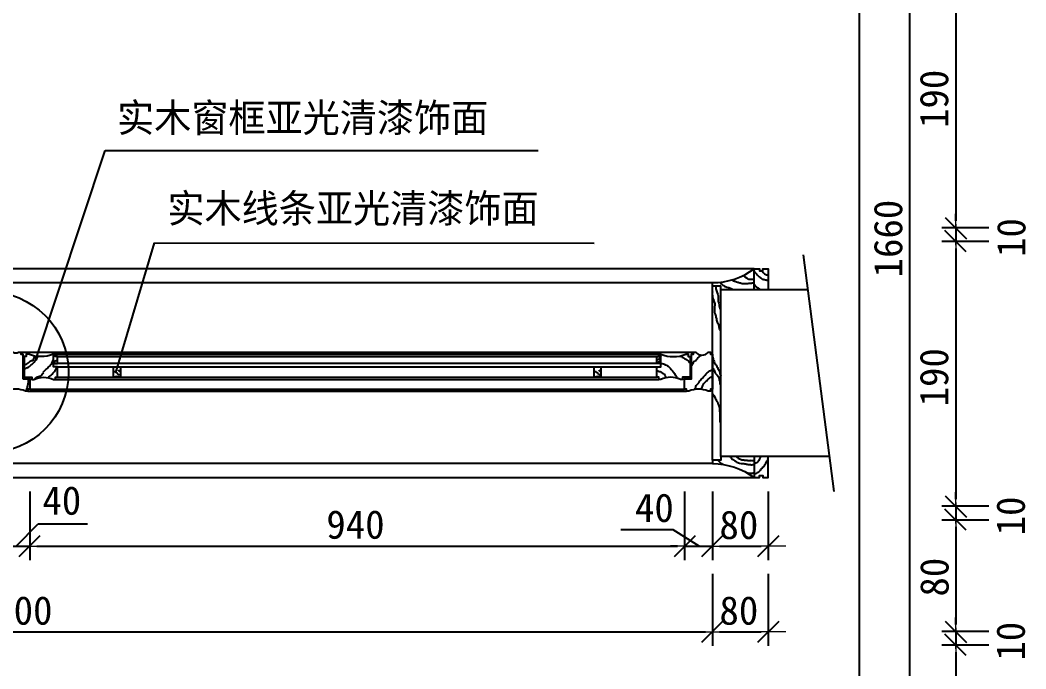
# Model space of a CAD drawing. Header units: metres. Extents: x 1401 to 5183, y 498 to 5304.
# Drawn here: x 2864 to 4308, y 2024 to 2957 of the extents above; entities that cross this region are included whole.
import ezdxf

# ---------------------------------------------------------------- set-up
doc = ezdxf.new("R2010")
doc.units = ezdxf.units.M
for name, color, linetype in [('2', 2, 'Continuous'), ('3', 3, 'Continuous'), ('4', 4, 'Continuous'), ('7', 7, 'Continuous'), ('BH', 3, 'Continuous'), ('DIM', 3, 'Continuous'), ('TEXT', 3, 'Continuous')]:
    doc.layers.add(name, color=color, linetype=linetype)
doc.dimstyles.get("Standard").update_dxf_attribs({"dimtxt": 2.5, "dimasz": 2.5, "dimexe": 1.25, "dimexo": 0.625, "dimtad": 1, "dimcen": 2.5, "dimazin": 3, "dimtfac": 1, "dimtmove": 0, "dimatfit": 3})

# ---------------------------------------------------------------- blocks, each defined once
blk = doc.blocks.new('_DOT')
at = {"color": 0, "linetype": 'ByBlock', "lineweight": 15}
blk.add_line((2.52, 0), (-1, 0), dxfattribs=at)
blk.add_lwpolyline([(-1.46, -1.49), (1.58, 1.55)])

msp = doc.modelspace()

# ---------------------------------------------------------------- hatches: boundary and pattern name
at = {"layer": 'BH'}
h = msp.add_hatch(dxfattribs=at)
h.set_pattern_fill('AR-CONC', scale=20)
h.paths.add_polyline_path([(3994.82, 2569.33), (3887.82, 2569.33), (3887.85, 2569.3), (3887.8, 2569.33), (3870.05, 2569.33), (3870.05, 2329.33), (4025.85, 2329.33)])
h = msp.add_hatch(dxfattribs=at)
h.set_pattern_fill('ANSI31', scale=1000)
h.paths.add_polyline_path([(3870.05, 2329.33), (4025.85, 2329.33), (3994.82, 2569.33), (3887.82, 2569.33), (3887.85, 2569.3), (3887.8, 2569.33), (3870.05, 2569.33)])

# ---------------------------------------------------------------- linework, layer by layer
for p, q in [((2858.56, 2200.8), (2889.92, 2233.03)), ((2889.92, 2233.03), (2960.69, 2233.03)), ((3801.86, 2223.95), (3726.62, 2223.95)), ((3838.93, 2200.53), (3801.86, 2223.95))]:
    msp.add_line(p, q)
at = {"layer": '2'}
msp.add_lwpolyline([(4025.85, 2329.33), (3870.05, 2329.33), (3870.05, 2569.33), (3994.82, 2569.33)], dxfattribs=at)
at = {"layer": '3'}
for p, q in [((2918.05, 2473.33), (3778.05, 2473.33)), ((2918.05, 2443.33), (3778.05, 2443.33)), ((2878.05, 2426.33), (3818.05, 2426.33))]:
    msp.add_line(p, q, dxfattribs=at)
at = {"layer": '4'}
for p, q in [((3918.05, 2599.33), (1798.05, 2599.33)), ((3918.05, 2569.33), (3918.05, 2599.33)), ((3858.05, 2324.33), (3858.05, 2574.33)), ((2865.05, 2479.33), (3831.05, 2479.33)), ((2875.05, 2423.33), (3821.05, 2423.33)), ((3918.05, 2329.33), (3918.05, 2299.33)), ((1798.05, 2299.33), (3918.05, 2299.33))]:
    msp.add_line(p, q, dxfattribs=at)
for points in [[(3870.05, 2569.33), (3870.05, 2574.33), (3858.05, 2574.33), (3858.05, 2579.33, 0.16), (3918.05, 2599.33), (3925.55, 2599.33), (3925.55, 2596.33), (3930.55, 2596.33), (3930.55, 2599.33), (3938.05, 2599.33), (3938.05, 2569.33)], [(2912.05, 2463.33), (2918.05, 2463.33), (2918.05, 2473.33), (2915.05, 2473.33), (2915.05, 2476.33), (2912.05, 2476.33, -0.18), (2876.05, 2476.33), (2873.05, 2476.33), (2873.05, 2473.33), (2873.05, 2473.33), (2870.05, 2473.33), (2870.05, 2443.33), (2881.05, 2443.33), (2881.05, 2440.33), (2884.05, 2440.33, -0.22), (2912.05, 2440.33), (2915.05, 2440.33), (2915.05, 2443.33), (2918.05, 2443.33), (2918.05, 2458.33), (2912.05, 2458.33), (2912.05, 2476.33)], [(3784.05, 2463.33), (3778.05, 2463.33), (3778.05, 2473.33), (3781.05, 2473.33), (3781.05, 2476.33), (3784.05, 2476.33, 0.18), (3820.05, 2476.33), (3823.05, 2476.33), (3823.05, 2473.33), (3823.05, 2473.33), (3826.05, 2473.33), (3826.05, 2443.33), (3815.05, 2443.33), (3815.05, 2440.33), (3812.05, 2440.33, 0.22), (3784.05, 2440.33), (3781.05, 2440.33), (3781.05, 2443.33), (3778.05, 2443.33), (3778.05, 2458.33), (3784.05, 2458.33), (3784.05, 2476.33)], [(3870.05, 2329.33), (3870.05, 2324.33), (3858.05, 2324.33), (3858.05, 2319.33, -0.16), (3918.05, 2299.33), (3925.55, 2299.33), (3925.55, 2302.33), (3930.55, 2302.33), (3930.55, 2299.33), (3938.05, 2299.33), (3938.05, 2329.33)]]:
    msp.add_lwpolyline(points, format="xyb", dxfattribs=at)
for points in [[(2868.05, 2441.33), (2878.05, 2441.33), (2878.05, 2426.33), (2875.05, 2426.33), (2875.05, 2423.33), (2872.05, 2423.33, 0.21), (2844.05, 2423.33), (2841.05, 2423.33), (2841.05, 2426.33), (2838.05, 2426.33), (2838.05, 2441.33), (2848.05, 2441.33), (2848.05, 2476.33), (2851.05, 2476.33), (2851.05, 2479.33), (2854.05, 2479.33, 0.24), (2862.05, 2479.33), (2865.05, 2479.33), (2865.05, 2476.33), (2868.05, 2476.33)], [(3852.05, 2423.33, 0.21), (3824.05, 2423.33), (3821.05, 2423.33), (3821.05, 2426.33), (3818.05, 2426.33), (3818.05, 2441.33), (3828.05, 2441.33), (3828.05, 2476.33), (3831.05, 2476.33), (3831.05, 2479.33), (3834.05, 2479.33, 0.46), (3852.05, 2479.33), (3855.05, 2479.33), (3855.05, 2476.33), (3858.05, 2476.33), (3858.05, 2426.33), (3855.05, 2426.33), (3855.05, 2423.33)], [(3008.05, 2458.33), (3008.05, 2443.33, 0.2), (2998.05, 2443.33), (2998.05, 2458.33)], [(3698.05, 2458.33), (3698.05, 2443.33, 0.2), (3688.05, 2443.33), (3688.05, 2458.33)]]:
    msp.add_lwpolyline(points, format="xyb", close=True, dxfattribs=at)
at = {"layer": '7'}
for p, q in [((1858.05, 2579.33), (3858.05, 2579.33)), ((2915.05, 2476.33), (3781.05, 2476.33)), ((3778.05, 2463.33), (2918.05, 2463.33)), ((2918.05, 2458.33), (3778.05, 2458.33)), ((2915.05, 2440.33), (3781.05, 2440.33)), ((3858.05, 2319.33), (1858.05, 2319.33))]:
    msp.add_line(p, q, dxfattribs=at)
at = {"layer": 'BH'}
for p, q in [((3902.69, 2589.75), (3903.36, 2588.74)), ((3903.36, 2588.74), (3904.49, 2587.73)), ((3904.49, 2587.73), (3906.96, 2586.16)), ((3906.96, 2586.16), (3907.97, 2585.59)), ((3907.97, 2585.59), (3908.99, 2584.92)), ((3908.99, 2584.92), (3910.11, 2584.47)), ((3917.98, 2596.04), (3918.54, 2595.03)), ((3918.54, 2595.03), (3919.44, 2594.02)), ((3919.44, 2594.02), (3920.34, 2592.9)), ((3920.34, 2592.9), (3921.13, 2591.89)), ((3921.13, 2591.89), (3922.14, 2590.76)), ((3922.14, 2590.76), (3923.27, 2589.53)), ((3923.27, 2589.53), (3924.28, 2588.52)), ((3924.28, 2588.52), (3925.29, 2587.73)), ((3925.29, 2587.73), (3926.41, 2586.83)), ((3926.41, 2586.83), (3927.43, 2586.16)), ((3927.43, 2586.16), (3928.55, 2585.26)), ((3928.55, 2585.26), (3929.68, 2584.47)), ((3929.45, 2596.16), (3929.9, 2595.15)), ((3929.9, 2595.15), (3930.8, 2594.13)), ((3930.8, 2594.13), (3931.81, 2593.01)), ((3931.81, 2593.01), (3932.82, 2592.22)), ((3932.82, 2592.22), (3933.84, 2591.66)), ((3933.84, 2591.66), (3934.85, 2591.21)), ((3934.85, 2591.21), (3935.86, 2590.65)), ((3935.86, 2590.65), (3936.87, 2590.43)), ((3936.87, 2590.43), (3937.88, 2590.2)), ((3937.88, 2590.2), (3938.11, 2589.98)), ((3863.05, 2574.33), (3863.05, 2570.29)), ((3863.05, 2570.29), (3864.4, 2566.24)), ((3868.51, 2579.86), (3869.41, 2578.85)), ((3869.41, 2578.85), (3870.53, 2577.84)), ((3870.53, 2577.84), (3871.88, 2576.72)), ((3871.88, 2576.72), (3873.01, 2575.93)), ((3873.01, 2575.93), (3874.13, 2575.14)), ((3874.13, 2575.14), (3875.25, 2574.47)), ((3875.25, 2574.47), (3876.49, 2573.68)), ((3876.49, 2573.68), (3877.73, 2573.35)), ((3877.73, 2573.35), (3878.74, 2573.01)), ((3878.74, 2573.01), (3880.76, 2572.34)), ((3880.76, 2572.34), (3881.78, 2572.22)), ((3881.78, 2572.22), (3882.79, 2572)), ((3882.79, 2572), (3883.8, 2571.44)), ((3883.8, 2571.44), (3884.81, 2571.1)), ((3884.81, 2571.1), (3885.82, 2570.54)), ((3885.82, 2570.54), (3886.84, 2569.86)), ((3886.05, 2583.35), (3887.17, 2582.45)), ((3887.17, 2582.45), (3888.18, 2582)), ((3888.18, 2582), (3889.76, 2581.66)), ((3889.76, 2581.66), (3890.77, 2581.21)), ((3890.77, 2581.21), (3891.78, 2580.76)), ((3891.78, 2580.76), (3892.79, 2580.43)), ((3892.79, 2580.43), (3893.81, 2580.2)), ((3893.81, 2580.2), (3894.82, 2579.98)), ((3894.82, 2579.98), (3896.17, 2579.41)), ((3896.17, 2579.41), (3897.4, 2579.08)), ((3897.4, 2579.08), (3898.53, 2578.85)), ((3898.53, 2578.85), (3899.54, 2578.52)), ((3899.54, 2578.52), (3900.67, 2578.29)), ((3900.67, 2578.29), (3902.01, 2578.18)), ((3902.01, 2578.18), (3904.15, 2578.18)), ((3904.15, 2578.18), (3905.5, 2578.07)), ((3905.5, 2578.07), (3907.64, 2578.07)), ((3907.64, 2578.07), (3908.76, 2578.29)), ((3908.76, 2578.29), (3910.22, 2578.52)), ((3910.11, 2584.47), (3911.12, 2584.25)), ((3910.22, 2578.52), (3911.57, 2578.63)), ((3911.12, 2584.25), (3915.17, 2584.25)), ((3911.57, 2578.63), (3912.92, 2578.74)), ((3912.92, 2578.74), (3914.05, 2578.74)), ((3914.05, 2578.74), (3915.17, 2578.97)), ((3915.17, 2584.25), (3916.18, 2584.36)), ((3915.17, 2578.97), (3916.18, 2579.08)), ((3916.18, 2584.36), (3917.98, 2584.36)), ((3916.18, 2579.08), (3917.19, 2579.19)), ((3917.98, 2577.06), (3918.88, 2575.93)), ((3918.88, 2575.93), (3919.56, 2574.92)), ((3919.56, 2574.92), (3920.46, 2573.91)), ((3920.46, 2573.91), (3921.47, 2573.12)), ((3921.47, 2573.12), (3922.48, 2572.34)), ((3922.48, 2572.34), (3923.49, 2571.66)), ((3923.49, 2571.66), (3924.5, 2570.99)), ((3924.5, 2570.99), (3925.51, 2570.2)), ((3925.51, 2570.2), (3926.53, 2569.64)), ((3929.68, 2584.47), (3930.8, 2584.13)), ((3930.8, 2584.13), (3931.81, 2583.91)), ((3931.81, 2583.91), (3932.94, 2583.68)), ((3932.94, 2583.68), (3934.06, 2583.46)), ((3934.06, 2583.46), (3935.18, 2583.35)), ((3935.18, 2583.35), (3936.2, 2583.12)), ((3936.2, 2583.12), (3937.21, 2582.9)), ((3937.21, 2582.9), (3938, 2582.67)), ((3858.1, 2566.24), (3857.65, 2564.44)), ((3857.65, 2564.44), (3857.65, 2561.74)), ((3857.65, 2561.74), (3858.1, 2560.39)), ((3858.1, 2560.39), (3858.1, 2559.04)), ((3858.1, 2559.04), (3858.55, 2557.24)), ((3858.55, 2557.24), (3859.45, 2555.45)), ((3864.4, 2566.24), (3864.85, 2564.89)), ((3864.85, 2564.89), (3865.75, 2562.19)), ((3865.75, 2562.19), (3866.2, 2560.39)), ((3866.2, 2560.39), (3866.2, 2552.75)), ((3886.84, 2569.86), (3887.85, 2569.3)), ((3887.85, 2569.3), (3887.96, 2569.19)), ((3926.53, 2569.64), (3926.75, 2569.41)), ((3859.45, 2555.45), (3859.45, 2554.1)), ((3859.45, 2554.1), (3861.25, 2550.5)), ((3861.25, 2550.5), (3861.7, 2549.15)), ((3861.7, 2546.45), (3861.25, 2544.65)), ((3861.25, 2544.65), (3861.25, 2537.01)), ((3861.7, 2549.15), (3861.7, 2546.45)), ((3866.2, 2552.75), (3866.65, 2550.95)), ((3866.65, 2550.95), (3867.1, 2549.6)), ((3867.1, 2549.6), (3867.55, 2547.8)), ((3867.55, 2547.8), (3867.55, 2546.45)), ((3867.55, 2546.45), (3868.9, 2542.41)), ((3868.9, 2542.41), (3869.35, 2541.06)), ((3861.25, 2537.01), (3861.7, 2535.21)), ((3861.7, 2535.21), (3862.15, 2533.86)), ((3862.15, 2533.86), (3863.05, 2531.16)), ((3863.05, 2531.16), (3863.05, 2529.81)), ((3863.05, 2529.81), (3863.95, 2527.12)), ((3863.95, 2527.12), (3863.95, 2525.32)), ((3863.95, 2525.32), (3864.85, 2522.62)), ((3864.85, 2522.62), (3865.75, 2521.27)), ((3865.75, 2521.27), (3866.2, 2519.92)), ((3866.2, 2519.92), (3866.65, 2518.57)), ((3866.65, 2518.57), (3867.1, 2517.22)), ((3867.1, 2517.22), (3867.1, 2515.87)), ((3867.1, 2515.87), (3867.55, 2514.52)), ((3867.55, 2514.52), (3867.55, 2513.17)), ((3867.55, 2513.17), (3868, 2511.83)), ((3868, 2511.83), (3869.35, 2510.93)), ((3869.35, 2510.93), (3869.8, 2509.58)), ((2883.18, 2468.73), (2883.5, 2469.85)), ((2883.5, 2469.85), (2884.14, 2470.97)), ((2884.14, 2470.97), (2884.94, 2472.08)), ((2884.94, 2472.08), (2885.58, 2473.2)), ((2885.58, 2473.2), (2885.9, 2473.52)), ((2887.01, 2468.57), (2887.97, 2469.85)), ((2887.97, 2469.85), (2888.77, 2471.13)), ((2888.77, 2471.13), (2889.41, 2472.24)), ((2889.41, 2472.24), (2889.89, 2473.36)), ((2889.89, 2473.36), (2889.89, 2473.52)), ((2912.81, 2473.04), (2912.01, 2472.24)), ((2913.93, 2473.68), (2912.81, 2473.04)), ((2915.05, 2474.16), (2913.93, 2473.68)), ((3780.78, 2469.25), (3779.62, 2468.48)), ((3781.95, 2470.22), (3780.78, 2469.25)), ((3782.72, 2471.38), (3781.95, 2470.22)), ((3783.3, 2472.54), (3782.72, 2471.38)), ((3784.08, 2473.71), (3783.3, 2472.54)), ((3812.12, 2473.9), (3813.29, 2473.13)), ((3813.29, 2473.13), (3814.64, 2472.35)), ((3814.64, 2472.35), (3815.81, 2471.77)), ((3815.81, 2471.77), (3817.16, 2470.99)), ((3817.16, 2470.99), (3818.52, 2470.03)), ((3818.52, 2470.03), (3819.68, 2469.44)), ((3819.68, 2469.44), (3820.85, 2468.86)), ((3835.19, 2468.67), (3836.16, 2470.03)), ((3836.16, 2470.03), (3837.32, 2471.19)), ((3837.32, 2471.19), (3838.48, 2472.35)), ((3838.48, 2472.35), (3839.65, 2473.13)), ((3839.65, 2473.13), (3840.81, 2474.29)), ((3840.81, 2474.29), (3841.97, 2475.06)), ((3841.97, 2475.06), (3842.36, 2475.26)), ((3858.1, 2474.5), (3858.1, 2472.7)), ((3858.1, 2472.7), (3859, 2470)), ((3859, 2470), (3859, 2468.66)), ((2869.92, 2454.68), (2871.04, 2455)), ((2870.08, 2461.39), (2871.2, 2461.71)), ((2871.04, 2455), (2872.32, 2455.96)), ((2871.2, 2461.71), (2873.43, 2462.18)), ((2872.32, 2455.96), (2873.75, 2456.92)), ((2873.43, 2462.18), (2874.71, 2462.98)), ((2873.75, 2456.92), (2874.87, 2457.4)), ((2874.71, 2462.98), (2875.99, 2464.26)), ((2874.87, 2457.4), (2875.99, 2458.03)), ((2875.99, 2464.26), (2877.11, 2465.22)), ((2875.99, 2458.03), (2877.43, 2458.99)), ((2877.11, 2465.22), (2878.39, 2466.5)), ((2877.43, 2458.99), (2878.55, 2459.95)), ((2878.39, 2466.5), (2880.62, 2467.29)), ((2878.55, 2459.95), (2879.67, 2460.75)), ((2879.67, 2460.75), (2880.78, 2461.71)), ((2880.62, 2467.29), (2882.22, 2467.61)), ((2880.78, 2461.71), (2881.9, 2462.82)), ((2881.9, 2462.82), (2883.18, 2463.94)), ((2882.22, 2467.61), (2883.18, 2468.73)), ((2883.18, 2463.94), (2884.14, 2465.22)), ((2884.14, 2465.22), (2885.26, 2466.34)), ((2885.26, 2466.34), (2886.22, 2467.45)), ((2886.22, 2467.45), (2887.01, 2468.57)), ((2901.15, 2454.36), (2902.27, 2455.32)), ((2902.27, 2455.32), (2903.39, 2456.28)), ((2903.39, 2456.28), (2904.66, 2457.71)), ((2904.66, 2457.71), (2905.78, 2458.83)), ((2905.78, 2458.83), (2906.74, 2459.95)), ((2906.74, 2459.95), (2907.54, 2461.07)), ((2907.54, 2461.07), (2908.66, 2462.34)), ((2908.66, 2462.34), (2909.46, 2463.46)), ((2909.46, 2463.46), (2910.1, 2464.58)), ((2910.1, 2464.58), (2910.74, 2465.7)), ((2910.74, 2465.7), (2911.05, 2466.81)), ((2911.05, 2466.81), (2911.69, 2467.93)), ((2911.69, 2467.93), (2912.01, 2468.57)), ((2912.97, 2464.1), (2912.65, 2463.14)), ((2913.61, 2465.22), (2912.97, 2464.1)), ((2914.57, 2466.34), (2913.61, 2465.22)), ((2915.69, 2467.13), (2914.57, 2466.34)), ((2914.89, 2454.04), (2915.69, 2455.16)), ((2916.81, 2468.09), (2915.69, 2467.13)), ((2915.69, 2455.16), (2916.17, 2456.28)), ((2916.17, 2456.28), (2916.65, 2457.4)), ((2916.65, 2457.4), (2916.81, 2458.35)), ((2917.92, 2469.05), (2916.81, 2468.09)), ((3778.46, 2464.41), (3777.88, 2464.41)), ((3778.46, 2468.09), (3778.26, 2467.9)), ((3779.62, 2468.48), (3778.46, 2468.09)), ((3779.62, 2464.8), (3778.46, 2464.41)), ((3780.78, 2465.57), (3779.62, 2464.8)), ((3781.95, 2466.54), (3780.78, 2465.57)), ((3782.72, 2467.7), (3781.95, 2466.54)), ((3783.88, 2468.86), (3782.72, 2467.7)), ((3784.47, 2463.25), (3786.02, 2463.05)), ((3786.02, 2463.05), (3787.57, 2462.67)), ((3787.57, 2462.67), (3789.12, 2462.28)), ((3789.12, 2462.28), (3790.28, 2462.08)), ((3790.28, 2462.08), (3789.64, 2461.7)), ((3789.64, 2461.7), (3790.8, 2461.12)), ((3790.8, 2461.12), (3792.16, 2460.53)), ((3792.16, 2460.53), (3793.32, 2459.76)), ((3793.32, 2459.76), (3794.48, 2459.18)), ((3794.48, 2459.18), (3795.65, 2458.21)), ((3795.65, 2458.21), (3796.81, 2457.05)), ((3796.81, 2457.05), (3797.97, 2455.89)), ((3797.97, 2455.89), (3798.94, 2454.72)), ((3798.94, 2454.72), (3800.88, 2452.4)), ((3820.85, 2468.86), (3822.01, 2468.09)), ((3822.01, 2468.09), (3823.17, 2467.12)), ((3823.17, 2467.12), (3824.14, 2465.96)), ((3824.14, 2465.96), (3825.11, 2464.8)), ((3825.11, 2464.8), (3826.08, 2463.63)), ((3828.41, 2460.73), (3829.96, 2463.05)), ((3829.96, 2463.05), (3830.93, 2464.41)), ((3830.93, 2464.41), (3831.7, 2466.35)), ((3831.7, 2466.35), (3833.64, 2467.12)), ((3833.64, 2467.12), (3835.19, 2468.67)), ((3858.1, 2458.76), (3858.1, 2457.41)), ((3858.1, 2457.41), (3859, 2456.06)), ((3859, 2468.66), (3859.9, 2467.31)), ((3859, 2456.06), (3859.45, 2454.71)), ((3859.45, 2454.71), (3860.35, 2453.37)), ((3859.9, 2467.31), (3860.35, 2465.96)), ((3860.35, 2465.96), (3861.25, 2464.16)), ((3861.25, 2464.16), (3862.15, 2462.81)), ((3862.15, 2462.81), (3862.6, 2461.46)), ((3862.6, 2461.46), (3863.95, 2460.11)), ((3863.95, 2460.11), (3864.4, 2458.76)), ((3864.4, 2458.76), (3865.3, 2457.41)), ((3865.3, 2457.41), (3865.75, 2456.06)), ((3865.75, 2456.06), (3866.65, 2454.71)), ((3866.65, 2454.71), (3867.55, 2452.92)), ((2875.67, 2441.27), (2875.67, 2438.88)), ((2885.1, 2440.95), (2886.22, 2441.91)), ((2886.22, 2441.91), (2887.65, 2443.03)), ((2887.65, 2443.03), (2888.93, 2443.83)), ((2888.93, 2443.83), (2890.53, 2444.46)), ((2890.53, 2444.46), (2892.13, 2444.94)), ((2892.13, 2444.94), (2893.72, 2445.26)), ((2893.72, 2445.26), (2894.84, 2446.54)), ((2894.84, 2446.54), (2895.8, 2447.66)), ((2895.8, 2447.66), (2897.08, 2448.77)), ((2897.08, 2448.77), (2898.2, 2449.73)), ((2897.48, 2450.69), (2898.59, 2451.97)), ((2898.2, 2449.73), (2897.48, 2450.69)), ((2898.59, 2451.97), (2899.87, 2453.24)), ((2899.87, 2453.24), (2901.15, 2454.36)), ((2904.19, 2442.87), (2905.46, 2443.98)), ((2905.46, 2443.98), (2906.9, 2444.94)), ((2906.9, 2444.94), (2908.02, 2445.9)), ((2908.02, 2445.9), (2908.98, 2447.02)), ((2908.98, 2447.02), (2910.1, 2447.98)), ((2910.1, 2447.98), (2911.21, 2449.25)), ((2911.21, 2449.25), (2912.49, 2450.53)), ((2912.49, 2450.53), (2913.29, 2451.81)), ((2913.29, 2451.81), (2914.25, 2452.93)), ((2914.25, 2452.93), (2914.89, 2454.04)), ((3000.04, 2451.8), (3000.04, 2452.75)), ((3000.51, 2450.86), (3000.04, 2451.8)), ((3001.46, 2450.39), (3000.51, 2450.86)), ((3003.35, 2449.44), (3001.46, 2450.39)), ((3004.29, 2448.5), (3003.35, 2449.44)), ((3004.76, 2447.55), (3004.29, 2448.5)), ((3005.71, 2447.08), (3004.76, 2447.55)), ((3006.18, 2452.28), (3005.24, 2454.17)), ((3006.65, 2446.6), (3005.71, 2447.08)), ((3007.12, 2451.8), (3006.18, 2452.28)), ((3008.07, 2451.33), (3007.12, 2451.8)), ((3690.04, 2451.8), (3690.04, 2452.75)), ((3690.51, 2450.86), (3690.04, 2451.8)), ((3691.46, 2450.39), (3690.51, 2450.86)), ((3693.35, 2449.44), (3691.46, 2450.39)), ((3694.29, 2448.5), (3693.35, 2449.44)), ((3694.76, 2447.55), (3694.29, 2448.5)), ((3695.71, 2447.08), (3694.76, 2447.55)), ((3696.18, 2452.28), (3695.24, 2454.17)), ((3696.65, 2446.6), (3695.71, 2447.08)), ((3697.12, 2451.8), (3696.18, 2452.28)), ((3698.07, 2451.33), (3697.12, 2451.8)), ((3778.07, 2453.17), (3779.43, 2452.79)), ((3779.43, 2452.79), (3780.59, 2452.21)), ((3780.59, 2452.21), (3781.75, 2451.62)), ((3781.75, 2451.62), (3782.92, 2451.43)), ((3782.92, 2451.43), (3784.27, 2450.85)), ((3784.27, 2450.85), (3785.44, 2450.07)), ((3785.44, 2450.07), (3786.6, 2449.49)), ((3786.6, 2449.49), (3787.76, 2448.72)), ((3787.76, 2448.72), (3788.92, 2447.94)), ((3788.92, 2447.94), (3790.09, 2447.17)), ((3790.09, 2447.17), (3789.25, 2446.39)), ((3789.25, 2446.39), (3790.41, 2445.23)), ((3790.41, 2445.23), (3791.38, 2444.07)), ((3791.38, 2444.07), (3792.16, 2443.1)), ((3800.88, 2452.4), (3801.66, 2451.24)), ((3801.66, 2451.24), (3802.82, 2450.07)), ((3802.82, 2450.07), (3803.59, 2448.91)), ((3803.59, 2448.91), (3804.18, 2447.75)), ((3804.18, 2447.75), (3805.15, 2446.59)), ((3805.15, 2446.59), (3805.73, 2445.43)), ((3805.73, 2445.43), (3806.5, 2444.26)), ((3806.5, 2444.26), (3806.7, 2443.1)), ((3806.7, 2443.1), (3807.47, 2441.94)), ((3807.47, 2441.94), (3807.67, 2441.75)), ((3840.81, 2439.23), (3841.97, 2440.58)), ((3841.97, 2440.58), (3843.14, 2441.75)), ((3843.14, 2441.75), (3844.3, 2442.71)), ((3844.3, 2442.71), (3845.46, 2443.88)), ((3845.46, 2443.88), (3846.63, 2445.23)), ((3846.63, 2445.23), (3847.6, 2446.39)), ((3847.6, 2446.39), (3848.56, 2447.75)), ((3848.56, 2447.75), (3849.53, 2448.91)), ((3849.53, 2448.91), (3850.7, 2449.88)), ((3850.7, 2449.88), (3851.86, 2450.66)), ((3850.89, 2439.61), (3852.05, 2440.58)), ((3851.86, 2450.66), (3853.02, 2451.43)), ((3852.05, 2440.58), (3853.22, 2441.75)), ((3853.02, 2451.43), (3854.19, 2452.4)), ((3853.22, 2441.75), (3854.38, 2442.71)), ((3854.19, 2452.4), (3855.35, 2452.98)), ((3854.38, 2442.71), (3855.54, 2443.49)), ((3855.35, 2452.98), (3856.51, 2453.37)), ((3855.54, 2443.49), (3856.71, 2444.07)), ((3856.51, 2453.37), (3857.67, 2453.95)), ((3856.71, 2444.07), (3857.29, 2444.26)), ((3857.67, 2453.95), (3857.29, 2453.37)), ((3860.35, 2453.37), (3860.8, 2452.02)), ((3860.8, 2452.02), (3861.7, 2450.67)), ((3861.7, 2450.67), (3862.15, 2449.32)), ((3862.15, 2449.32), (3864.85, 2446.62)), ((3864.85, 2446.62), (3866.65, 2443.92)), ((3866.65, 2443.92), (3867.1, 2442.57)), ((3867.1, 2442.57), (3867.55, 2441.22)), ((3867.55, 2452.92), (3868.45, 2450.22)), ((3867.55, 2441.22), (3867.55, 2439.87)), ((3868.45, 2450.22), (3868.9, 2448.87)), ((3868.9, 2448.87), (3870.25, 2444.82)), ((3870.25, 2444.82), (3871.15, 2444.82)), ((2873.43, 2426.42), (2872.8, 2424.19)), ((2873.91, 2427.54), (2873.43, 2426.42)), ((2874.07, 2428.66), (2873.91, 2427.54)), ((2874.39, 2429.78), (2874.07, 2428.66)), ((2874.71, 2430.89), (2874.39, 2429.78)), ((2874.87, 2432.01), (2874.71, 2430.89)), ((2875.19, 2433.13), (2874.87, 2432.01)), ((2875.35, 2434.25), (2875.19, 2433.13)), ((2875.83, 2435.36), (2875.35, 2434.25)), ((2875.67, 2438.88), (2875.83, 2437.6)), ((2875.83, 2437.6), (2875.83, 2435.36)), ((3833.25, 2427.6), (3834.03, 2428.96)), ((3833.25, 2426.44), (3833.25, 2427.6)), ((3834.03, 2428.96), (3834.22, 2430.32)), ((3834.22, 2430.32), (3834.8, 2431.48)), ((3834.8, 2431.48), (3835.97, 2432.83)), ((3835.97, 2432.83), (3837.13, 2434)), ((3837.13, 2434), (3838.29, 2435.16)), ((3838.29, 2435.16), (3839.07, 2436.51)), ((3839.07, 2436.51), (3839.84, 2438.06)), ((3839.84, 2438.06), (3840.81, 2439.23)), ((3842.36, 2426.44), (3842.94, 2427.8)), ((3842.94, 2427.8), (3843.52, 2429.15)), ((3843.52, 2429.15), (3843.72, 2430.32)), ((3843.72, 2430.32), (3844.11, 2431.48)), ((3844.11, 2431.48), (3845.66, 2434.19)), ((3845.66, 2434.19), (3846.43, 2435.35)), ((3846.43, 2435.35), (3847.6, 2436.32)), ((3847.6, 2436.32), (3848.76, 2437.48)), ((3848.76, 2437.48), (3849.92, 2438.45)), ((3849.92, 2438.45), (3850.89, 2439.61)), ((3867.55, 2439.87), (3868.45, 2437.18)), ((3868.45, 2437.18), (3868.45, 2434.48)), ((3868.45, 2434.48), (3869.35, 2433.13)), ((3869.35, 2433.13), (3869.8, 2432.23)), ((2872.8, 2424.19), (2872.48, 2423.55)), ((3858.1, 2420.09), (3859, 2418.74)), ((3859, 2418.74), (3859.9, 2417.39)), ((3859.9, 2417.39), (3861.7, 2414.69)), ((3861.7, 2414.69), (3862.15, 2413.34)), ((3862.15, 2413.34), (3863.05, 2411.99)), ((3863.05, 2411.99), (3863.5, 2410.64)), ((3863.5, 2410.64), (3865.3, 2407.95)), ((3865.3, 2407.95), (3866.2, 2404.35)), ((3866.2, 2404.35), (3867.1, 2402.55)), ((3867.1, 2402.55), (3867.55, 2400.75)), ((3867.55, 2400.75), (3868, 2399.4)), ((3868, 2399.4), (3868, 2394.46)), ((3868, 2394.46), (3868.45, 2392.66)), ((3868.45, 2392.66), (3868.45, 2380.07)), ((3868.45, 2380.07), (3868.9, 2378.72)), ((3868.9, 2378.72), (3869.8, 2377.82)), ((3883.35, 2329.25), (3883.89, 2328.17)), ((3883.89, 2328.17), (3885.23, 2326.97)), ((3885.23, 2326.97), (3886.58, 2325.89)), ((3886.58, 2325.89), (3887.65, 2325.08)), ((3887.65, 2325.08), (3888.73, 2324.14)), ((3892.49, 2329.11), (3893.57, 2328.04)), ((3893.57, 2328.04), (3894.78, 2327.37)), ((3894.78, 2327.37), (3895.99, 2326.7)), ((3895.99, 2326.7), (3897.06, 2326.16)), ((3897.06, 2326.16), (3898.14, 2325.89)), ((3898.14, 2325.89), (3899.21, 2325.35)), ((3899.21, 2325.35), (3900.42, 2324.95)), ((3900.42, 2324.95), (3901.63, 2324.68)), ((3901.63, 2324.68), (3903.11, 2324.55)), ((3925.03, 2324.82), (3924.49, 2323.61)), ((3925.7, 2326.02), (3925.03, 2324.82)), ((3926.24, 2327.1), (3925.7, 2326.02)), ((3926.64, 2328.17), (3926.24, 2327.1)), ((3926.91, 2329.25), (3926.64, 2328.17)), ((3937.26, 2325.35), (3936.99, 2324.28)), ((3937.93, 2326.56), (3937.26, 2325.35)), ((3866.14, 2324.01), (3867.08, 2322.93)), ((3867.08, 2322.93), (3868.16, 2321.99)), ((3868.16, 2321.99), (3869.1, 2320.92)), ((3869.1, 2320.92), (3870.17, 2320.11)), ((3870.17, 2320.11), (3871.25, 2319.44)), ((3871.25, 2319.44), (3872.32, 2318.64)), ((3872.32, 2318.64), (3872.86, 2318.23)), ((3888.73, 2324.14), (3890.07, 2323.34)), ((3890.07, 2323.34), (3891.15, 2322.67)), ((3891.15, 2322.67), (3892.22, 2322.13)), ((3892.22, 2322.13), (3893.3, 2321.46)), ((3893.3, 2321.46), (3894.37, 2320.92)), ((3894.37, 2320.92), (3895.58, 2320.52)), ((3895.58, 2320.52), (3896.93, 2319.98)), ((3896.93, 2319.98), (3899.21, 2319.58)), ((3899.21, 2319.58), (3900.56, 2319.44)), ((3900.56, 2319.44), (3901.9, 2319.44)), ((3901.9, 2319.44), (3903.25, 2319.31)), ((3903.11, 2324.55), (3904.32, 2324.41)), ((3903.25, 2319.31), (3904.59, 2319.17)), ((3904.32, 2324.41), (3905.4, 2324.28)), ((3904.59, 2319.17), (3905.8, 2318.9)), ((3905.4, 2324.28), (3906.74, 2324.28)), ((3905.8, 2318.9), (3906.88, 2318.64)), ((3906.74, 2324.28), (3907.82, 2324.14)), ((3906.88, 2318.64), (3907.95, 2318.37)), ((3907.82, 2324.14), (3909.03, 2324.01)), ((3907.95, 2318.37), (3909.16, 2318.1)), ((3909.03, 2324.01), (3912.52, 2324.01)), ((3909.16, 2318.1), (3910.24, 2317.96)), ((3910.24, 2317.96), (3911.45, 2317.83)), ((3911.45, 2317.83), (3912.52, 2317.83)), ((3912.52, 2324.01), (3913.6, 2324.14)), ((3912.52, 2317.83), (3913.73, 2317.69)), ((3913.6, 2324.14), (3914.67, 2324.01)), ((3913.73, 2317.69), (3914.81, 2317.69)), ((3914.67, 2324.01), (3915.88, 2324.01)), ((3914.81, 2317.69), (3916.02, 2317.83)), ((3915.88, 2324.01), (3916.96, 2323.88)), ((3916.02, 2317.83), (3917.09, 2317.83)), ((3916.96, 2323.88), (3918.03, 2323.88)), ((3917.09, 2317.83), (3917.9, 2317.96)), ((3918.03, 2323.88), (3918.03, 2324.01)), ((3918.3, 2319.17), (3918.03, 2319.17)), ((3919.38, 2319.58), (3918.3, 2319.17)), ((3920.45, 2320.11), (3919.38, 2319.58)), ((3921.53, 2320.52), (3920.45, 2320.11)), ((3922.61, 2321.46), (3921.53, 2320.52)), ((3923.82, 2322.53), (3922.61, 2321.46)), ((3924.49, 2323.61), (3923.82, 2322.53)), ((3927.18, 2310.71), (3926.37, 2309.63)), ((3928.25, 2311.92), (3927.18, 2310.71)), ((3929.46, 2312.99), (3928.25, 2311.92)), ((3930.54, 2314.2), (3929.46, 2312.99)), ((3931.61, 2315.14), (3930.54, 2314.2)), ((3932.55, 2316.35), (3931.61, 2315.14)), ((3933.23, 2317.43), (3932.55, 2316.35)), ((3933.9, 2318.5), (3933.23, 2317.43)), ((3934.44, 2319.58), (3933.9, 2318.5)), ((3934.84, 2320.79), (3934.44, 2319.58)), ((3935.24, 2321.86), (3934.84, 2320.79)), ((3935.78, 2322.93), (3935.24, 2321.86)), ((3936.99, 2324.28), (3935.78, 2322.93)), ((3907.82, 2306.14), (3909.03, 2305.87)), ((3909.03, 2305.87), (3910.1, 2305.74)), ((3910.1, 2305.74), (3911.18, 2305.6)), ((3911.18, 2305.6), (3912.25, 2305.47)), ((3912.25, 2305.47), (3914.4, 2305.47)), ((3914.4, 2305.47), (3915.61, 2305.6)), ((3915.61, 2305.6), (3916.69, 2305.87)), ((3916.69, 2305.87), (3917.63, 2305.87)), ((3918.98, 2304.26), (3918.03, 2304.13)), ((3920.05, 2304.66), (3918.98, 2304.26)), ((3921.13, 2305.2), (3920.05, 2304.66)), ((3922.2, 2305.87), (3921.13, 2305.2)), ((3923.28, 2306.68), (3922.2, 2305.87)), ((3924.49, 2307.48), (3923.28, 2306.68)), ((3925.43, 2308.56), (3924.49, 2307.48)), ((3926.37, 2309.63), (3925.43, 2308.56))]:
    msp.add_line(p, q, dxfattribs=at)
at = {"layer": 'DIM'}
for p, q in [((4068.59, 4752.54), (4068.59, 1728.27)), ((4141.02, 3468.27), (4141.02, 1828.27)), ((4207.27, 3028.27), (4207.27, 2668.27)), ((4207.27, 2668.27), (4207.27, 2678.27)), ((4254.62, 2658.27), (4187.27, 2658.27)), ((4254.62, 2658.27), (4187.27, 2658.27)), ((4207.27, 2658.27), (4207.27, 2638.27)), ((4254.62, 2638.27), (4187.27, 2638.27)), ((4254.62, 2638.27), (4187.27, 2638.27)), ((4207.27, 2628.27), (4207.27, 2268.27)), ((4207.27, 2628.27), (4207.27, 2618.27)), ((3988.35, 2619.33), (4032.32, 2279.33)), ((2878.05, 2279.33), (2878.05, 2180.73)), ((2878.05, 2279.33), (2878.05, 2180.73)), ((3818.05, 2279.33), (3818.05, 2180.73)), ((3818.05, 2279.33), (3818.05, 2180.73)), ((3858.05, 2279.33), (3858.05, 2180.73)), ((3858.05, 2279.33), (3858.05, 2180.73)), ((3938.05, 2279.33), (3938.05, 2180.73)), ((4207.27, 2268.27), (4207.27, 2278.27)), ((4254.62, 2258.27), (4187.27, 2258.27)), ((4254.62, 2258.27), (4187.27, 2258.27)), ((4207.27, 2258.27), (4207.27, 2238.27)), ((4254.62, 2238.27), (4187.27, 2238.27)), ((4254.62, 2238.27), (4187.27, 2238.27)), ((4207.27, 2228.27), (4207.27, 2088.27)), ((4207.27, 2228.27), (4207.27, 2218.27)), ((2838.05, 2200.73), (2878.05, 2200.73)), ((2888.05, 2200.73), (3808.05, 2200.73)), ((2888.05, 2200.73), (2898.05, 2200.73)), ((3808.05, 2200.73), (3798.05, 2200.73)), ((3818.05, 2200.73), (3858.05, 2200.73)), ((3868.05, 2200.73), (3928.05, 2200.73)), ((3868.05, 2200.73), (3878.05, 2200.73)), ((3858.05, 2160.73), (3858.05, 2057.69)), ((3858.05, 2160.73), (3858.05, 2057.69)), ((3938.05, 2160.73), (3938.05, 2057.69)), ((4207.27, 2088.27), (4207.27, 2098.27)), ((1868.05, 2077.69), (3848.05, 2077.69)), ((3868.05, 2077.69), (3928.05, 2077.69)), ((4254.62, 2078.27), (4187.27, 2078.27)), ((4254.62, 2078.27), (4187.27, 2078.27)), ((4207.27, 2078.27), (4207.27, 2058.27)), ((4254.62, 2058.27), (4187.27, 2058.27)), ((4254.62, 2058.27), (4187.27, 2058.27)), ((4207.27, 2048.27), (4207.27, 1908.27)), ((4207.27, 2048.27), (4207.27, 2038.27))]:
    msp.add_line(p, q, dxfattribs=at)
msp.add_circle((2817.7, 2450.59), 115.85, dxfattribs=at)

# ---------------------------------------------------------------- block references
at = {"layer": 'DIM', "xscale": 10, "yscale": 10, "zscale": 10}
for p, rotation in [((4207.27, 2658.27), 270), ((4207.27, 2638.27), 90), ((4207.27, 2258.27), 270), ((4207.27, 2238.27), 90), ((2878.05, 2200.73), 180), ((3858.05, 2200.73), 180), ((3858.05, 2077.69), 180), ((4207.27, 2058.27), 90), ((4207.27, 2058.27), 90), ((4207.27, 2078.27), 270)]:
    msp.add_blockref('_DOT', p, dxfattribs=dict(at, rotation=rotation))
for p in [(3818.05, 2200.73), (3938.05, 2200.73), (3938.05, 2077.69)]:
    msp.add_blockref('_DOT', p, dxfattribs=at)

# ---------------------------------------------------------------- texts
for s, p in [('190', (4196.58, 2801.56)), ('1660', (4130.56, 2586.88)), ('10', (4307.38, 2616.24)), ('190', (4196.58, 2401.56)), ('10', (4306.6, 2216.24)), ('80', (4197.04, 2128.32)), ('10', (4306.6, 2036.24))]:
    msp.add_text(s, height=41, rotation=90).set_placement(p)
for s, p in [('40', (2896.11, 2245.87)), ('40', (3746.77, 2235.47)), ('940', (3303.78, 2211.42)), ('80', (3868.11, 2210.96)), ('2000', (2799.09, 2087.92)), ('80', (3868.11, 2087.92))]:
    msp.add_text(s, height=41).set_placement(p)
at = {"layer": 'TEXT'}
for s, p in [('实木窗框亚光清漆饰面', (3003.34, 2795.69)), ('实木线条亚光清漆饰面', (3075.6, 2665.51))]:
    msp.add_text(s, height=41, dxfattribs=at).set_placement(p)

# ---------------------------------------------------------------- leaders
at = {"layer": 'DIM'}
for points in [[(2886.22, 2467.45), (2986.47, 2769.33), (3608.06, 2769.33)], [(3001.46, 2450.39), (3057.12, 2636.34), (3688.04, 2636.15)]]:
    msp.add_leader(points, dimstyle='Standard', dxfattribs=at)

doc.saveas('drawing.dxf')
